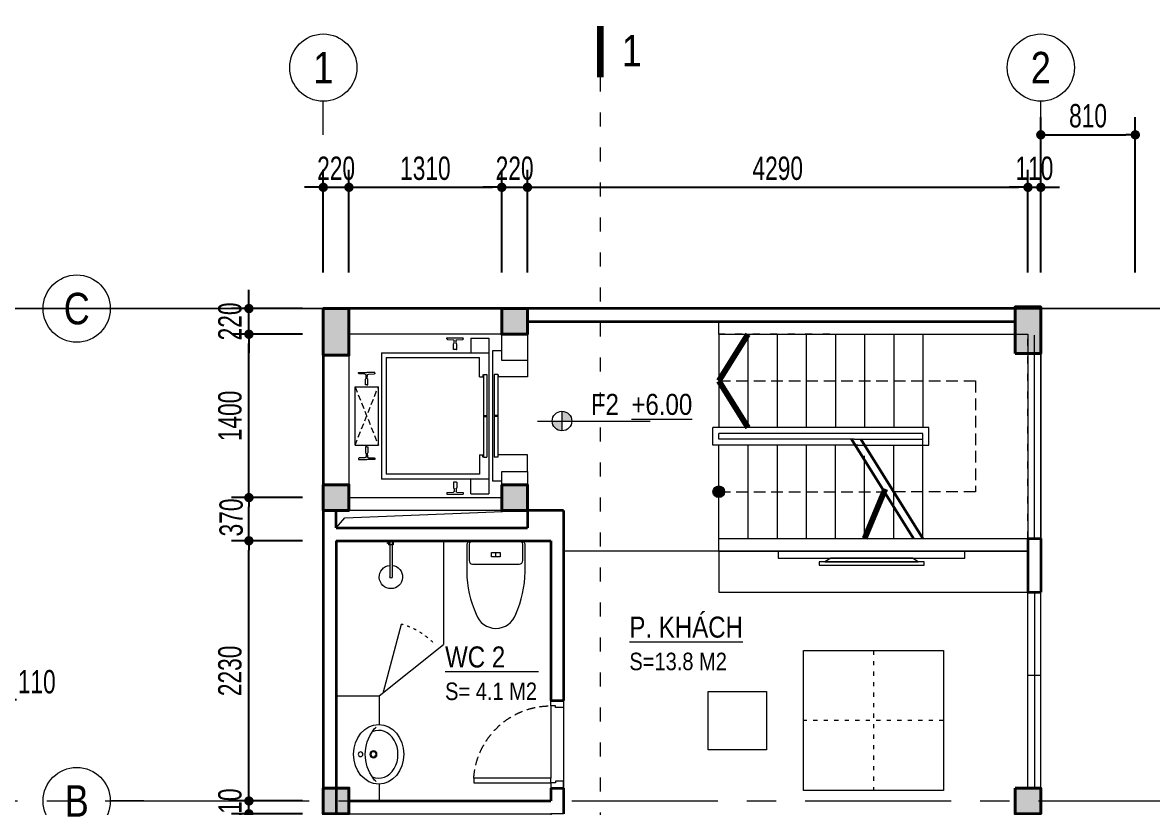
# Model space of a CAD drawing. Header units: millimetres. Extents: x 942520 to 1056220, y -189448 to -147448.
# Drawn here: x 956529 to 966212, y -173461 to -166735 of the extents above; entities that cross this region are included whole.
import ezdxf
from ezdxf.enums import TextEntityAlignment as Align

# ---------------------------------------------------------------- set-up
doc = ezdxf.new("R2010")
doc.units = ezdxf.units.MM
doc.header["$MEASUREMENT"] = 0
doc.header["$PDMODE"] = 2
doc.header["$PDSIZE"] = 1
for name, pattern in [('ACAD_ISO03W100', [30, 12, -18]), ('CENTER', [2, 1.25, -0.25, 0.25, -0.25]), ('DASHED', [0.75, 0.5, -0.25])]:
    doc.linetypes.add(name, pattern=pattern)
doc.layers.get('DEFPOINTS').update_dxf_attribs({"color": 1})
for name, color, linetype, lineweight in [('DWGshare.com_1', 7, 'Continuous', 35), ('DWGshare.com_10', 126, 'Continuous', 13), ('DWGshare.com_11', 142, 'Continuous', 15), ('DWGshare.com_12', 139, 'CENTER', 9), ('DWGshare.com_2', 1, 'Continuous', 40), ('DWGshare.com_3', 125, 'Continuous', 18), ('DWGshare.com_4', 159, 'Continuous', 9), ('DWGshare.com_6', 122, 'Continuous', 18), ('DWGshare.com_7', 139, 'Continuous', 9), ('DWGshare.com_8', 250, 'Continuous', 5)]:
    doc.layers.add(name, color=color, linetype=linetype, lineweight=lineweight)
doc.layers.add('DWGshare.com_18', color=40, linetype='Continuous', lineweight=9, plot=False)
doc.styles.add('DWGshare.com_1', font='VHARIALN.TTF')
doc.styles.add('DWGshare.com_3', font='VHARIALN.TTF', dxfattribs={"width": 0.85})
doc.dimstyles.new('DWGshare.com_1', dxfattribs={"dimscale": 100, "dimtxt": 1.8, "dimasz": 0.8, "dimexe": 1.5, "dimexo": 0, "dimgap": 0.6, "dimtad": 1, "dimdec": 0, "dimlfac": 2, "dimzin": 0, "dimdsep": 46, "dimtxsty": 'DWGshare.com_3', "dimblk": 'DWGshare.com_38', "dimcen": 0, "dimclrd": 256, "dimclre": 256, "dimclrt": 124, "dimazin": 2, "dimtfac": 0.75, "dimtdec": 0, "dimtix": 1, "dimtmove": 2, "dimatfit": 2, "dimfxl": 1, "dimtolj": 1, "dimtzin": 0, "dimarcsym": 0})

# ---------------------------------------------------------------- blocks, each defined once
blk = doc.blocks.new('DWGshare.com_61')
for p, q in [((154, 1420), (295, 1420)), ((295, 1420), (295, 1170)), ((963, 1420), (963, 1170)), ((1104, 1420), (963, 1420)), ((70, 1200), (70, 1120)), ((275, 1170), (295, 1170)), ((983, 1165), (275, 1165)), ((275, 1165), (275, 1135)), ((625, 1165), (625, 1135)), ((633, 1165), (633, 1135)), ((983, 1170), (963, 1170)), ((983, 1165), (983, 1135)), ((1188, 1200), (1188, 1120)), ((1296, 1090), (-38, 1090)), ((-38, 934), (-38, 1090)), ((1188, 1120), (70, 1120)), ((88, 1090), (88, 169)), ((983, 1135), (275, 1135)), ((983, 1072.5), (275, 1072.5)), ((275, 1042.5), (275, 1072.5)), ((625, 1042.5), (625, 1072.5)), ((633, 1042.5), (633, 1072.5)), ((983, 1042.5), (983, 1072.5)), ((1170, 169), (1170, 1090)), ((1296, 934), (1296, 1090)), ((295, 1010), (129, 1010)), ((129, 1010), (129, 210)), ((983, 1042.5), (275, 1042.5)), ((275, 1037.5), (295, 1037.5)), ((295, 1010), (295, 1037.5)), ((963, 1010), (963, 1037.5)), ((983, 1037.5), (963, 1037.5)), ((963, 1010), (1129, 1010)), ((1129, 210), (1129, 1010)), ((-38, 934), (88, 934)), ((1296, 934), (1170, 934)), ((-41, 730), (-41, 870)), ((-31.3, 870), (-41, 870)), ((-23.7, 813.5), (-26.3, 865.2)), ((-26.3, 734.8), (-23.7, 786.5)), ((5.2, 808.7), (-18.7, 808.7)), ((5.2, 791.2), (-18.7, 791.2)), ((60, 814.3), (10.2, 814.3)), ((10.2, 813.7), (10.2, 814.3)), ((10.2, 786.2), (10.2, 785.7)), ((60, 785.7), (10.2, 785.7)), ((61, 813.3), (60, 814.3)), ((60, 785.7), (61, 786.7)), ((61, 813.3), (61, 786.7)), ((1197, 813.3), (1198, 814.3)), ((1197, 813.3), (1197, 786.7)), ((1198, 785.7), (1197, 786.7)), ((1198, 814.3), (1247.8, 814.3)), ((1198, 785.7), (1247.8, 785.7)), ((1247.8, 813.7), (1247.8, 814.3)), ((1247.8, 786.2), (1247.8, 785.7)), ((1252.8, 808.7), (1276.7, 808.7)), ((1252.8, 791.2), (1276.7, 791.2)), ((1281.7, 813.5), (1284.3, 865.2)), ((1284.3, 734.8), (1281.7, 786.5)), ((1289.3, 870), (1299, 870)), ((1299, 730), (1299, 870)), ((-31.3, 730), (-41, 730)), ((1289.3, 730), (1299, 730)), ((1129, 210), (129, 210)), ((1170, 169), (88, 169)), ((263.7, 112.1, 0), (255.5, 112.1, 0)), ((263.7, 112.1, 0), (255.5, 112.1, 0)), ((255.5, 112.1, 0), (255.5, 42.2, 0)), ((255.5, 112.1, 0), (255.5, 42.2, 0)), ((271.3, 57.2, 0), (268.5, 107.6, 0)), ((271.3, 57.2, 0), (268.5, 107.6, 0)), ((378.5, 142.2, 0), (879.5, 142.2, 0)), ((378.5, -57.8, 0), (378.5, 142.2, 0)), ((378.5, -37.8, 0), (378.5, 122.2, 0)), ((879.5, -57.8, 0), (879.5, 142.2, 0)), ((879.5, -37.8, 0), (879.5, 122.2, 0)), ((986.7, 57.2, 0), (989.5, 107.6, 0)), ((994.3, 112.1, 0), (1002.5, 112.1, 0)), ((1002.5, 112.1, 0), (1002.5, 42.2, 0)), ((255.5, -27.6, 0), (255.5, 42.2, 0)), ((255.5, -27.6, 0), (255.5, 42.2, 0)), ((271.3, 27.3, 0), (268.5, -23.1, 0)), ((271.3, 27.3, 0), (268.5, -23.1, 0)), ((306.9, 47.2, 0), (280.5, 48.3, 0)), ((306.9, 47.2, 0), (280.5, 48.3, 0)), ((306.9, 37.2, 0), (280.5, 36.2, 0)), ((306.9, 37.2, 0), (280.5, 36.2, 0)), ((363.5, 51.7, 0), (313.2, 51.7, 0)), ((363.5, 51.7, 0), (313.2, 51.7, 0)), ((363.5, 32.7, 0), (313.2, 32.7, 0)), ((363.5, 32.7, 0), (313.2, 32.7, 0)), ((363.5, 42.2, 0), (363.5, 51.7, 0)), ((363.5, 42.2, 0), (363.5, 51.7, 0)), ((363.5, 42.2, 0), (363.5, 32.7, 0)), ((363.5, 42.2, 0), (363.5, 32.7, 0)), ((894.5, 42.2, 0), (894.5, 51.7, 0)), ((894.5, 51.7, 0), (944.8, 51.7, 0)), ((894.5, 42.2, 0), (894.5, 32.7, 0)), ((894.5, 32.7, 0), (944.8, 32.7, 0)), ((951.1, 47.2, 0), (977.5, 48.3, 0)), ((951.1, 37.2, 0), (977.5, 36.2, 0)), ((986.7, 27.3, 0), (989.5, -23.1, 0)), ((1002.5, -27.6, 0), (1002.5, 42.2, 0)), ((263.7, -27.6, 0), (255.5, -27.6, 0)), ((263.7, -27.6, 0), (255.5, -27.6, 0)), ((378.5, -57.8, 0), (879.5, -57.8, 0)), ((994.3, -27.6, 0), (1002.5, -27.6, 0))]:
    blk.add_line(p, q)
at = {"linetype": 'DASHED', "ltscale": 100}
for p, q in [((879.5, -57.8, 0), (378.5, 142.2, 0)), ((378.5, -57.8, 0), (879.5, 142.2, 0))]:
    blk.add_line(p, q, dxfattribs=at)
for centre, radius, start, end in [((-31.3, 865), 5, 2.80408, 90), ((-18.7, 813.7), 5, 182.80408, 270), ((-18.7, 786.2), 5, 90, 177.19592), ((5.2, 813.7), 5, 270, 0), ((5.2, 786.2), 5, 0, 90), ((1252.8, 813.7), 5, 180, 270), ((1252.8, 786.2), 5, 90, 180), ((1276.7, 813.7), 5, 270, 357.19592), ((1276.7, 786.2), 5, 2.80408, 90), ((1289.3, 865), 5, 90, 177.19592), ((-31.3, 735), 5, 270, 357.19592), ((1289.3, 735), 5, 182.80408, 270), ((263.7, 107.3, 0), 4.8, 3.27177, 90), ((263.7, 107.3, 0), 4.8, 3.27177, 90), ((994.3, 107.3, 0), 4.8, 90, 176.72823), ((280.8, 57.7, 0), 9.5, 183.27177, 267.8011), ((280.8, 57.7, 0), 9.5, 183.27177, 267.8011), ((280.8, 26.7, 0), 9.5, 92.1989, 176.72823), ((280.8, 26.7, 0), 9.5, 92.1989, 176.72823), ((307.1, 53.6, 0), 6.4, 267.8011, 342.72572), ((307.1, 53.6, 0), 6.4, 267.8011, 342.72572), ((307.1, 30.8, 0), 6.4, 17.27428, 92.1989), ((307.1, 30.8, 0), 6.4, 17.27428, 92.1989), ((950.9, 53.6, 0), 6.4, 197.27428, 272.1989), ((950.9, 30.8, 0), 6.4, 87.8011, 162.72572), ((977.2, 57.7, 0), 9.5, 272.1989, 356.72823), ((977.2, 26.7, 0), 9.5, 3.27177, 87.8011), ((263.7, -22.8, 0), 4.8, 270, 356.72823), ((263.7, -22.8, 0), 4.8, 270, 356.72823), ((994.3, -22.8, 0), 4.8, 183.27177, 270)]:
    blk.add_arc(centre, radius, start, end)
blk = doc.blocks.new('DWGshare.com_64')
at = {"layer": 'DWGshare.com_1', "linetype": 'Continuous', "lineweight": 0}
blk.add_lwpolyline([(1395, 0), (1730, 0), (1730, 1750), (0, 1750), (0, 0), (445, 0), (445, 220), (220, 220), (220, 1530), (1620, 1530), (1620, 220), (1395, 220), (1395, 0)], dxfattribs=at)
at = {"layer": 'DWGshare.com_8', "rotation": 180}
blk.add_blockref('DWGshare.com_61', (1549, 1420), dxfattribs=at)
blk = doc.blocks.new('DWGshare.com_22')
at = {"ltscale": 2}
for p, q in [((-705, 110), (-85, 110)), ((-690, 0), (-60, 0))]:
    blk.add_line(p, q, dxfattribs=at)
for points in [[(-45, 770), (-45, 110), (-85, 110), (-85, 770)], [(-750, 110), (-750, 0), (-690, 0), (-690, 70), (-705, 70), (-705, 110)], [(0, 110), (0, 0), (-60, 0), (-60, 70), (-45, 70), (-45, 110)]]:
    blk.add_lwpolyline(points, close=True, dxfattribs=at)
at = {"linetype": 'DASHED', "ltscale": 150}
blk.add_arc((-42.7, 109), 662.3, 93.66252, 179.9173, dxfattribs=at)
blk = doc.blocks.new('DWGshare.com_21')
blk.add_line((138.5, -15), (99.2, -15))
for points in [[(37.4, 235.2), (37.4, 235.2, 0.414214), (0, 197.8), (0, -227.8, 0.414214), (37.4, -265.2), (266.2, -265.2, 0.10183), (628.4, -185.1, 0.71705), (628.4, 155.1, 0.10183), (266.2, 235.2), (37.4, 235.2)], [(0, -215, 0.414214), (30, -245), (169.7, -245, 0.414214), (199.7, -215), (199.7, 185, 0.414214), (169.7, 215), (30, 215, 0.414214), (0, 185)]]:
    blk.add_lwpolyline(points, format="xyb")
blk.add_lwpolyline([(138.5, -52), (99.2, -52), (99.2, 22), (138.5, 22)], close=True)
blk = doc.blocks.new('DWGshare.com_31')
for centre, radius in [((-110, 0), 20), ((0, 0), 30), ((0, 0), 22.5)]:
    blk.add_circle(centre, radius)
for centre, radius, start, end in [((270.6, 0), 340.6, 142.98988, 217.01012), ((84.9, 151.7), 101.4, 126.54237, 148.30788), ((84.9, -151.7), 101.4, 211.69212, 233.45763)]:
    blk.add_arc(centre, radius, start, end)
at = {"extrusion": (0, 0, -1)}
blk.add_ellipse((45, 0), major_axis=(0, -255), ratio=0.843137, dxfattribs=at)
blk.add_ellipse((45, 0), major_axis=(0, -205), ratio=0.804878, start_param=2.803213, end_param=6.621564, dxfattribs=at)
blk = doc.blocks.new('DWGshare.com_27')
at = {"lineweight": 0}
for p, q in [((-20, 305), (-20, 275)), ((-20, 305), (20, 305)), ((-18, 305), (-18, 275)), ((-15, 310), (-15, 305)), ((-15, 310), (15, 310)), ((-15, 305), (-15, 275)), ((-10, 310), (-10, 0)), ((-10, 305), (-10, 287.5)), ((10, 310), (10, 0)), ((10, 305), (10, 287.5)), ((15, 310), (15, 305)), ((15, 305), (15, 275)), ((18, 305), (18, 275)), ((20, 305), (20, 275)), ((-20, 275), (20, 275))]:
    blk.add_line(p, q, dxfattribs=at)
at = {"lineweight": 0, "flags": 128}
blk.add_lwpolyline([(20, 287.5), (30, 287.5), (30, 292.5), (20, 292.5)], dxfattribs=at)
at = {"lineweight": 0}
for radius, start, end in [(100, 95.73917, 84.26083), (10, 180, 360)]:
    blk.add_arc((0, 0), radius, start, end, dxfattribs=at)
blk = doc.blocks.new('DWGshare.com_11')
blk.add_line((0, 0), (519.6, 300))
at = {"linetype": 'ACAD_ISO03W100', "ltscale": 2}
blk.add_arc((0, 0), 600, 0, 30, dxfattribs=at)
blk = doc.blocks.new('DWGshare.com_38')
at = {"color": 0, "linetype": 'ByBlock', "lineweight": -2}
blk.add_line((-0.5, 0), (-1, 0), dxfattribs=at)
at = {"color": 0, "linetype": 'ByBlock', "const_width": 0.5}
blk.add_lwpolyline([(-0.25, 0, 1), (0.25, 0, 1)], format="xyb", close=True, dxfattribs=at)
blk = doc.blocks.new('*D40')
at = {"layer": 'DEFPOINTS', "color": 0, "linetype": 'Continuous', "transparency": 16777216}
for p in [(959325.8, -168147.2), (959105.8, -168877.4), (959325.8, -168877.4)]:
    blk.add_point(p, dxfattribs=at)
at = {"layer": 'DWGshare.com_10', "linetype": 'Continuous', "lineweight": -2, "transparency": 16777216}
for p, q in [((959105.8, -168877.4), (959105.8, -167997.2)), ((959325.8, -168877.4), (959325.8, -167997.2)), ((959025.8, -168147.2), (958945.8, -168147.2)), ((959105.8, -168147.2), (959325.8, -168147.2)), ((959405.8, -168147.2), (959485.8, -168147.2))]:
    blk.add_line(p, q, dxfattribs=at)
at = {"layer": 'DWGshare.com_10', "linetype": 'Continuous', "lineweight": -2, "transparency": 16777216, "xscale": 80, "yscale": 80, "zscale": 80}
blk.add_blockref('DWGshare.com_38', (959105.8, -168147.2), dxfattribs=at)
at = {"layer": 'DWGshare.com_10', "linetype": 'Continuous', "lineweight": -2, "transparency": 16777216, "xscale": 80, "yscale": 80, "zscale": 80, "rotation": 180}
blk.add_blockref('DWGshare.com_38', (959325.8, -168147.2), dxfattribs=at)
at = {"layer": 'DWGshare.com_10', "color": 124, "linetype": 'Continuous', "transparency": 16777216, "insert": (959215.8, -167985), "char_height": 200, "attachment_point": 5, "style": 'DWGshare.com_3'}
blk.add_mtext('\\A1;220', dxfattribs=at)
blk = doc.blocks.new('DWGshare.com_108')
at = {"color": 0, "linetype": 'ByBlock', "lineweight": -2}
for p, q in [((-1, 0.17), (0, 0)), ((-1, 0.17), (-1, -0.17)), ((0, 0), (-1, -0.17))]:
    blk.add_line(p, q, dxfattribs=at)
blk = doc.blocks.new('*D41')
at = {"layer": 'DEFPOINTS', "color": 0, "linetype": 'Continuous', "transparency": 16777216}
for p in [(960635.8, -168147.2), (959325.8, -168877.4), (960635.8, -168877.4)]:
    blk.add_point(p, dxfattribs=at)
at = {"layer": 'DWGshare.com_10', "linetype": 'Continuous', "lineweight": -2, "transparency": 16777216}
for p, q in [((959325.8, -168877.4), (959325.8, -167997.2)), ((960635.8, -168877.4), (960635.8, -167997.2)), ((959405.8, -168147.2), (960555.8, -168147.2))]:
    blk.add_line(p, q, dxfattribs=at)
at = {"layer": 'DWGshare.com_10', "linetype": 'Continuous', "lineweight": -2, "transparency": 16777216, "xscale": 80, "yscale": 80, "zscale": 80, "rotation": 180}
blk.add_blockref('DWGshare.com_38', (959325.8, -168147.2), dxfattribs=at)
at = {"layer": 'DWGshare.com_10', "linetype": 'Continuous', "lineweight": -2, "transparency": 16777216, "xscale": 80, "yscale": 80, "zscale": 80}
blk.add_blockref('DWGshare.com_38', (960635.8, -168147.2), dxfattribs=at)
at = {"layer": 'DWGshare.com_10', "color": 124, "linetype": 'Continuous', "transparency": 16777216, "insert": (959980.8, -167985), "char_height": 200, "attachment_point": 5, "style": 'DWGshare.com_3'}
blk.add_mtext('\\A1;1310', dxfattribs=at)
blk = doc.blocks.new('*D42')
at = {"layer": 'DEFPOINTS', "color": 0, "linetype": 'Continuous', "transparency": 16777216}
for p in [(960855.8, -168147.2), (960635.8, -168877.4), (960855.8, -168877.4)]:
    blk.add_point(p, dxfattribs=at)
at = {"layer": 'DWGshare.com_10', "linetype": 'Continuous', "lineweight": -2, "transparency": 16777216}
for p, q in [((960635.8, -168877.4), (960635.8, -167997.2)), ((960855.8, -168877.4), (960855.8, -167997.2)), ((960555.8, -168147.2), (960475.8, -168147.2)), ((960635.8, -168147.2), (960855.8, -168147.2)), ((960935.8, -168147.2), (961015.8, -168147.2))]:
    blk.add_line(p, q, dxfattribs=at)
at = {"layer": 'DWGshare.com_10', "linetype": 'Continuous', "lineweight": -2, "transparency": 16777216, "xscale": 80, "yscale": 80, "zscale": 80}
blk.add_blockref('DWGshare.com_38', (960635.8, -168147.2), dxfattribs=at)
at = {"layer": 'DWGshare.com_10', "linetype": 'Continuous', "lineweight": -2, "transparency": 16777216, "xscale": 80, "yscale": 80, "zscale": 80, "rotation": 180}
blk.add_blockref('DWGshare.com_38', (960855.8, -168147.2), dxfattribs=at)
at = {"layer": 'DWGshare.com_10', "color": 124, "linetype": 'Continuous', "transparency": 16777216, "insert": (960745.8, -167985), "char_height": 200, "attachment_point": 5, "style": 'DWGshare.com_3'}
blk.add_mtext('\\A1;220', dxfattribs=at)
blk = doc.blocks.new('*D43')
at = {"layer": 'DEFPOINTS', "color": 0, "linetype": 'Continuous', "transparency": 16777216}
for p in [(965145.8, -168147.2), (960855.8, -168877.4), (965145.8, -168877.4)]:
    blk.add_point(p, dxfattribs=at)
at = {"layer": 'DWGshare.com_10', "linetype": 'Continuous', "lineweight": -2, "transparency": 16777216}
for p, q in [((960855.8, -168877.4), (960855.8, -167997.2)), ((965145.8, -168877.4), (965145.8, -167997.2)), ((960935.8, -168147.2), (965065.8, -168147.2))]:
    blk.add_line(p, q, dxfattribs=at)
at = {"layer": 'DWGshare.com_10', "linetype": 'Continuous', "lineweight": -2, "transparency": 16777216, "xscale": 80, "yscale": 80, "zscale": 80, "rotation": 180}
blk.add_blockref('DWGshare.com_38', (960855.8, -168147.2), dxfattribs=at)
at = {"layer": 'DWGshare.com_10', "linetype": 'Continuous', "lineweight": -2, "transparency": 16777216, "xscale": 80, "yscale": 80, "zscale": 80}
blk.add_blockref('DWGshare.com_38', (965145.8, -168147.2), dxfattribs=at)
at = {"layer": 'DWGshare.com_10', "color": 124, "linetype": 'Continuous', "transparency": 16777216, "insert": (963000.8, -167985), "char_height": 200, "attachment_point": 5, "style": 'DWGshare.com_3'}
blk.add_mtext('\\A1;4290', dxfattribs=at)
blk = doc.blocks.new('*D44')
at = {"layer": 'DEFPOINTS', "color": 0, "linetype": 'Continuous', "transparency": 16777216}
for p in [(965255.8, -168147.2), (965145.8, -168877.4), (965255.8, -168877.4)]:
    blk.add_point(p, dxfattribs=at)
at = {"layer": 'DWGshare.com_10', "linetype": 'Continuous', "lineweight": -2, "transparency": 16777216}
for p, q in [((965145.8, -168877.4), (965145.8, -167997.2)), ((965255.8, -168877.4), (965255.8, -167997.2)), ((965065.8, -168147.2), (964985.8, -168147.2)), ((965145.8, -168147.2), (965255.8, -168147.2)), ((965335.8, -168147.2), (965415.8, -168147.2))]:
    blk.add_line(p, q, dxfattribs=at)
at = {"layer": 'DWGshare.com_10', "linetype": 'Continuous', "lineweight": -2, "transparency": 16777216, "xscale": 80, "yscale": 80, "zscale": 80}
blk.add_blockref('DWGshare.com_38', (965145.8, -168147.2), dxfattribs=at)
at = {"layer": 'DWGshare.com_10', "linetype": 'Continuous', "lineweight": -2, "transparency": 16777216, "xscale": 80, "yscale": 80, "zscale": 80, "rotation": 180}
blk.add_blockref('DWGshare.com_38', (965255.8, -168147.2), dxfattribs=at)
at = {"layer": 'DWGshare.com_10', "color": 124, "linetype": 'Continuous', "transparency": 16777216, "insert": (965200.8, -167985), "char_height": 200, "attachment_point": 5, "style": 'DWGshare.com_3'}
blk.add_mtext('\\A1;110', dxfattribs=at)
blk = doc.blocks.new('*D47')
at = {"layer": 'DEFPOINTS', "color": 0, "linetype": 'Continuous', "transparency": 16777216}
for p in [(958468.5, -173406.4), (958928.2, -173406.4), (958928.2, -173516.4)]:
    blk.add_point(p, dxfattribs=at)
at = {"layer": 'DWGshare.com_10', "linetype": 'Continuous', "lineweight": -2, "transparency": 16777216}
for p, q in [((958468.5, -173326.4), (958468.5, -173246.4)), ((958928.2, -173406.4), (958318.5, -173406.4)), ((958468.5, -173516.4), (958468.5, -173406.4)), ((958928.2, -173516.4), (958318.5, -173516.4)), ((958468.5, -173596.4), (958468.5, -173676.4))]:
    blk.add_line(p, q, dxfattribs=at)
at = {"layer": 'DWGshare.com_10', "linetype": 'Continuous', "lineweight": -2, "transparency": 16777216, "xscale": 80, "yscale": 80, "zscale": 80}
for p, rotation in [((958468.5, -173406.4), 270), ((958468.5, -173516.4), 90)]:
    blk.add_blockref('DWGshare.com_38', p, dxfattribs=dict(at, rotation=rotation))
at = {"layer": 'DWGshare.com_10', "color": 124, "linetype": 'Continuous', "transparency": 16777216, "insert": (958306.4, -173461.4), "char_height": 200, "attachment_point": 5, "rotation": 90, "style": 'DWGshare.com_3'}
blk.add_mtext('\\A1;110', dxfattribs=at)
blk = doc.blocks.new('*D48')
at = {"layer": 'DEFPOINTS', "color": 0, "linetype": 'Continuous', "transparency": 16777216}
for p in [(958468.5, -171176.4), (958928.2, -171176.4), (958928.2, -173406.4)]:
    blk.add_point(p, dxfattribs=at)
at = {"layer": 'DWGshare.com_10', "linetype": 'Continuous', "lineweight": -2, "transparency": 16777216}
for p, q in [((958928.2, -171176.4), (958318.5, -171176.4)), ((958468.5, -173326.4), (958468.5, -171256.4)), ((958928.2, -173406.4), (958318.5, -173406.4))]:
    blk.add_line(p, q, dxfattribs=at)
at = {"layer": 'DWGshare.com_10', "linetype": 'Continuous', "lineweight": -2, "transparency": 16777216, "xscale": 80, "yscale": 80, "zscale": 80}
for p, rotation in [((958468.5, -171176.4), 90), ((958468.5, -173406.4), 270)]:
    blk.add_blockref('DWGshare.com_38', p, dxfattribs=dict(at, rotation=rotation))
at = {"layer": 'DWGshare.com_10', "color": 124, "linetype": 'Continuous', "transparency": 16777216, "insert": (958306.3, -172291.4), "char_height": 200, "attachment_point": 5, "rotation": 90, "style": 'DWGshare.com_3'}
blk.add_mtext('\\A1;2230', dxfattribs=at)
blk = doc.blocks.new('*D49')
at = {"layer": 'DEFPOINTS', "color": 0, "linetype": 'Continuous', "transparency": 16777216}
for p in [(958468.5, -170806.4), (958928.2, -170806.4), (958928.2, -171176.4)]:
    blk.add_point(p, dxfattribs=at)
at = {"layer": 'DWGshare.com_10', "linetype": 'Continuous', "lineweight": -2, "transparency": 16777216}
for p, q in [((958928.2, -170806.4), (958318.5, -170806.4)), ((958468.5, -171096.4), (958468.5, -170886.4)), ((958928.2, -171176.4), (958318.5, -171176.4))]:
    blk.add_line(p, q, dxfattribs=at)
at = {"layer": 'DWGshare.com_10', "linetype": 'Continuous', "lineweight": -2, "transparency": 16777216, "xscale": 80, "yscale": 80, "zscale": 80}
for p, rotation in [((958468.5, -170806.4), 90), ((958468.5, -171176.4), 270)]:
    blk.add_blockref('DWGshare.com_38', p, dxfattribs=dict(at, rotation=rotation))
at = {"layer": 'DWGshare.com_10', "color": 124, "linetype": 'Continuous', "transparency": 16777216, "insert": (958317, -170976.6), "char_height": 200, "attachment_point": 5, "rotation": 90, "style": 'DWGshare.com_3'}
blk.add_mtext('\\A1;370', dxfattribs=at)
blk = doc.blocks.new('*D50')
at = {"layer": 'DEFPOINTS', "color": 0, "linetype": 'Continuous', "transparency": 16777216}
for p in [(958468.5, -169406.4), (958928.2, -169406.4), (958928.2, -170806.4)]:
    blk.add_point(p, dxfattribs=at)
at = {"layer": 'DWGshare.com_10', "linetype": 'Continuous', "lineweight": -2, "transparency": 16777216}
for p, q in [((958928.2, -169406.4), (958318.5, -169406.4)), ((958468.5, -170726.4), (958468.5, -169486.4)), ((958928.2, -170806.4), (958318.5, -170806.4))]:
    blk.add_line(p, q, dxfattribs=at)
at = {"layer": 'DWGshare.com_10', "linetype": 'Continuous', "lineweight": -2, "transparency": 16777216, "xscale": 80, "yscale": 80, "zscale": 80}
for p, rotation in [((958468.5, -169406.4), 90), ((958468.5, -170806.4), 270)]:
    blk.add_blockref('DWGshare.com_38', p, dxfattribs=dict(at, rotation=rotation))
at = {"layer": 'DWGshare.com_10', "color": 124, "linetype": 'Continuous', "transparency": 16777216, "insert": (958306.4, -170106.4), "char_height": 200, "attachment_point": 5, "rotation": 90, "style": 'DWGshare.com_3'}
blk.add_mtext('\\A1;1400', dxfattribs=at)
blk = doc.blocks.new('*D51')
at = {"layer": 'DEFPOINTS', "color": 0, "linetype": 'Continuous', "transparency": 16777216}
for p in [(958468.5, -169186.4), (958928.2, -169186.4), (958928.2, -169406.4)]:
    blk.add_point(p, dxfattribs=at)
at = {"layer": 'DWGshare.com_10', "linetype": 'Continuous', "lineweight": -2, "transparency": 16777216}
for p, q in [((958468.5, -169106.4), (958468.5, -169026.4)), ((958928.2, -169186.4), (958318.5, -169186.4)), ((958468.5, -169406.4), (958468.5, -169186.4)), ((958928.2, -169406.4), (958318.5, -169406.4)), ((958468.5, -169486.4), (958468.5, -169566.4))]:
    blk.add_line(p, q, dxfattribs=at)
at = {"layer": 'DWGshare.com_10', "linetype": 'Continuous', "lineweight": -2, "transparency": 16777216, "xscale": 80, "yscale": 80, "zscale": 80}
for p, rotation in [((958468.5, -169186.4), 270), ((958468.5, -169406.4), 90)]:
    blk.add_blockref('DWGshare.com_38', p, dxfattribs=dict(at, rotation=rotation))
at = {"layer": 'DWGshare.com_10', "color": 124, "linetype": 'Continuous', "transparency": 16777216, "insert": (958306.4, -169296.4), "char_height": 200, "attachment_point": 5, "rotation": 90, "style": 'DWGshare.com_3'}
blk.add_mtext('\\A1;220', dxfattribs=at)
blk = doc.blocks.new('*D59')
at = {"layer": 'DEFPOINTS', "color": 0, "linetype": 'Continuous', "transparency": 16777216}
for p in [(966065.8, -167697.2), (965255.8, -168877.4), (966065.8, -168877.4)]:
    blk.add_point(p, dxfattribs=at)
at = {"layer": 'DWGshare.com_10', "linetype": 'Continuous', "lineweight": -2, "transparency": 16777216}
for p, q in [((965255.8, -168877.4), (965255.8, -167547.2)), ((966065.8, -168877.4), (966065.8, -167547.2)), ((965335.8, -167697.2), (965985.8, -167697.2))]:
    blk.add_line(p, q, dxfattribs=at)
at = {"layer": 'DWGshare.com_10', "linetype": 'Continuous', "lineweight": -2, "transparency": 16777216, "xscale": 80, "yscale": 80, "zscale": 80, "rotation": 180}
blk.add_blockref('DWGshare.com_38', (965255.8, -167697.2), dxfattribs=at)
at = {"layer": 'DWGshare.com_10', "linetype": 'Continuous', "lineweight": -2, "transparency": 16777216, "xscale": 80, "yscale": 80, "zscale": 80}
blk.add_blockref('DWGshare.com_38', (966065.8, -167697.2), dxfattribs=at)
at = {"layer": 'DWGshare.com_10', "color": 124, "linetype": 'Continuous', "transparency": 16777216, "insert": (965660.8, -167535), "char_height": 200, "attachment_point": 5, "style": 'DWGshare.com_3'}
blk.add_mtext('\\A1;810', dxfattribs=at)
blk = doc.blocks.new('DWGshare.com_28')
blk.add_line((0, -288), (0, 0))
blk.add_circle((0, 288), 288)
at = {"style": 'DWGshare.com_1'}
blk.add_attdef('1', text='', height=270, dxfattribs=at).set_placement((0, 288), align=Align.MIDDLE_CENTER)
blk = doc.blocks.new('DWGshare.com_98')
at = {"layer": 'DWGshare.com_6'}
ref = blk.add_blockref('DWGshare.com_28', (0, 10817.3), dxfattribs=at)
ref.add_attrib('1', '1', dxfattribs={"layer": '0', "height": 270, "style": 'DWGshare.com_1'}).set_placement((0, 11105), align=Align.MIDDLE_CENTER)
ref = blk.add_blockref('DWGshare.com_28', (6150, 10817.3), dxfattribs=at)
ref.add_attrib('1', '2', dxfattribs={"layer": '0', "height": 270, "style": 'DWGshare.com_1'}).set_placement((6150, 11105), align=Align.MIDDLE_CENTER)
ref = blk.add_blockref('DWGshare.com_28', (-1825.3, 9040), dxfattribs=dict(at, rotation=90))
ref.add_attrib('1', 'c', dxfattribs={"layer": '0', "height": 270, "style": 'DWGshare.com_1'}).set_placement((-2113, 9040), align=Align.MIDDLE_CENTER)
ref = blk.add_blockref('DWGshare.com_28', (-1825.3, 4820), dxfattribs=dict(at, rotation=90))
ref.add_attrib('1', 'b', dxfattribs={"layer": '0', "height": 270, "style": 'DWGshare.com_1'}).set_placement((-2113, 4820), align=Align.MIDDLE_CENTER)
blk = doc.blocks.new('*D80')
at = {"layer": 'DEFPOINTS', "color": 0, "linetype": 'Continuous', "transparency": 16777216}
for p in [(956316.1, -172537.2), (956206.1, -172624.2), (956316.1, -172624.6)]:
    blk.add_point(p, dxfattribs=at)
at = {"layer": 'DWGshare.com_10', "linetype": 'Continuous', "lineweight": -2, "transparency": 16777216}
for p, q in [((956206.1, -172624.2), (956206.1, -172387.2)), ((956316.1, -172624.6), (956316.1, -172387.2)), ((956126.1, -172537.2), (956046.1, -172537.2)), ((956206.1, -172537.2), (956316.1, -172537.2)), ((956396.1, -172537.2), (956476.1, -172537.2))]:
    blk.add_line(p, q, dxfattribs=at)
at = {"layer": 'DWGshare.com_10', "linetype": 'Continuous', "lineweight": -2, "transparency": 16777216, "xscale": 80, "yscale": 80, "zscale": 80}
blk.add_blockref('DWGshare.com_38', (956206.1, -172537.2), dxfattribs=at)
at = {"layer": 'DWGshare.com_10', "linetype": 'Continuous', "lineweight": -2, "transparency": 16777216, "xscale": 80, "yscale": 80, "zscale": 80, "rotation": 180}
blk.add_blockref('DWGshare.com_38', (956316.1, -172537.2), dxfattribs=at)
at = {"layer": 'DWGshare.com_10', "color": 124, "linetype": 'Continuous', "transparency": 16777216, "insert": (956650, -172385.3), "char_height": 200, "attachment_point": 5, "style": 'DWGshare.com_3'}
blk.add_mtext('\\A1;110', dxfattribs=at)
blk = doc.blocks.new('DWGshare.com_24')
h = blk.add_hatch(color=256)
h.paths.add_polyline_path([(-754.6, 84), (-754.6, 0), (-670.6, 0, 0.414214)])
h.paths.add_polyline_path([(-754.6, 0), (-838.5, 0, 0.414214), (-754.6, -84)])
for p, q in [((-963.6, 0), (0, 0)), ((-754.6, 84), (-754.6, -84))]:
    blk.add_line(p, q)
blk.add_circle((-754.6, 0), 84)
at = {"style": 'DWGshare.com_1', "flags": 12}
for tag, p in [('F2', (-507.1, 52.9)), ('%%U+3.60', (0, 52.9))]:
    blk.add_attdef(tag, p, '', height=180, dxfattribs=at)
blk = doc.blocks.new('DWGshare.com_2')
at = {"style": 'DWGshare.com_1'}
for tag, p in [('ROOM', (0, 282.6)), ('%%UROOM', (0, 0))]:
    blk.add_attdef(tag, p, '', height=180, dxfattribs=at)
at = {"color": 126, "style": 'DWGshare.com_1'}
for tag, p in [('S=101M2', (0, -279.2)), ('9.E.2', (0, -492.5))]:
    blk.add_attdef(tag, p, '', height=150, dxfattribs=at)
blk = doc.blocks.new('DWGshare.com_39')
at = {"layer": 'DWGshare.com_2'}
h = blk.add_hatch(color=256, dxfattribs=at)
h.dxf.hatch_style = 1
h.paths.add_polyline_path([(749368.5, 239623.3), (749588.5, 239623.3), (749588.5, 239843.3), (749368.5, 239843.3)])
blk.add_lwpolyline([(749368.5, 239623.3), (749588.5, 239623.3), (749588.5, 239843.3), (749368.5, 239843.3)], close=True, dxfattribs=at)
blk = doc.blocks.new('DWGshare.com_44')
at = {"layer": 'DWGshare.com_2'}
blk.add_hatch(color=256, dxfattribs=at).paths.add_polyline_path([(-180, 0), (220, 0), (220, 220), (-180, 220)])
blk.add_lwpolyline([(-180, 0), (220, 0), (220, 220), (-180, 220)], close=True, dxfattribs=at)
blk = doc.blocks.new('DWGshare.com_101')
at = {"layer": 'DWGshare.com_3'}
blk.add_line((1717.1, -239), (1607.1, -239), dxfattribs=at)
at = {"layer": 'DWGshare.com_2', "xscale": -1}
for name, p, rotation in [('DWGshare.com_44', (-32.9, -239), 270), ('DWGshare.com_39', (-747871.4, 239604.3), 180), ('DWGshare.com_44', (5897.1, -225.3), 270), ('DWGshare.com_39', (-749401.4, 238094.3), 180), ('DWGshare.com_39', (-747871.4, 238094.3), 180), ('DWGshare.com_39', (-749401.4, 235494.3), 180), ('DWGshare.com_39', (-743471.4, 235494.3), 180), ('DWGshare.com_44', (187.1, -8839), 90), ('DWGshare.com_44', (6117.1, -8839), 90)]:
    blk.add_blockref(name, p, dxfattribs=dict(at, rotation=rotation))
blk = doc.blocks.new('DWGshare.com_107')
blk.add_lwpolyline([(0, 440.6, 57.6, 57.6, 0), (0, 0, 0, 0, 0), (348.7, 0, 0, 0, 0)], format="xyseb")
at = {"style": 'DWGshare.com_1'}
blk.add_attdef('2', text='', height=270, dxfattribs=at).set_placement((253.2, 94.4), align=Align.CENTER)
blk = doc.blocks.new('DWGshare.com_113')
at = {"layer": 'DWGshare.com_6', "linetype": 'ACAD_ISO03W100', "ltscale": 10}
blk.add_line((950519.2, -229623.2), (950519.2, -245530.1), dxfattribs=at)
at = {"layer": 'DWGshare.com_6'}
ref = blk.add_blockref('DWGshare.com_107', (950519.2, -229623.2), dxfattribs=at)
ref.add_attrib('2', '1', dxfattribs={"layer": '0', "height": 270, "style": 'DWGshare.com_1'}).set_placement((950789.3, -229528.8), align=Align.CENTER)
blk = doc.blocks.new('DWGshare.com_3')
for points in [[(0, -800), (0, 800), (-60, 800), (-60, -800)], [(-90, -450), (-90, 450), (-120, 450), (-120, -450)], [(-90, -450), (-90, 450), (-120, 450), (-120, -450)], [(-60, -350), (-60, 350), (-90, 400), (-90, -400)]]:
    blk.add_lwpolyline(points, close=True)
blk = doc.blocks.new('DWGshare.com_6')
at = {"linetype": 'ACAD_ISO03W100', "ltscale": 3}
for p, q in [((0, 600), (0, -600)), ((-600, 0), (600, 0))]:
    blk.add_line(p, q, dxfattribs=at)
blk.add_lwpolyline([(-600, -600), (600, -600), (600, 600), (-600, 600)], close=True)
blk = doc.blocks.new('DWGshare.com_7')
blk.add_lwpolyline([(0, 0), (500, 0), (500, 500), (0, 500)], close=True)

msp = doc.modelspace()

# ---------------------------------------------------------------- hatches: boundary and pattern name
at = {"layer": 'DWGshare.com_4'}
h = msp.add_hatch(color=256, dxfattribs=at)
h.paths.add_polyline_path([(962545.8, -170756.4), (962445.8, -170756.4, 1)])
h.paths.add_polyline_path([(962495.8, -170706.4, 0.414214), (962445.8, -170756.4), (962495.8, -170756.4)])
h.paths.add_polyline_path([(962495.8, -170706.4), (962495.8, -170756.4), (962545.8, -170756.4, 0.414214)])

# ---------------------------------------------------------------- linework, layer by layer
at = {"layer": 'DWGshare.com_1', "linetype": 'Continuous'}
for p, q in [((965255.8, -169186.4), (959105.8, -169186.4)), ((959105.8, -169186.4), (959105.8, -178006.4)), ((960855.8, -169296.4), (965035.8, -169296.4)), ((959215.8, -171066.4), (959215.8, -170916.4)), ((961165.8, -170916.4), (960855.8, -170916.4)), ((960855.8, -170916.4), (960855.8, -171066.4)), ((961165.8, -170916.4), (961165.8, -172546.4)), ((959215.8, -171066.4), (960855.8, -171066.4)), ((959215.8, -171176.4), (959215.8, -178116.4)), ((959215.8, -171176.4), (961055.8, -171176.4)), ((961055.8, -171176.4), (961055.8, -172546.4)), ((965145.8, -171156.4), (965145.8, -171616.4)), ((965145.8, -171156.4), (965255.8, -171156.4)), ((965255.8, -171156.4), (965255.8, -171616.4)), ((965145.8, -171616.4), (965255.8, -171616.4)), ((961055.8, -172546.4), (961165.8, -172546.4)), ((961055.8, -173296.4), (961055.8, -173406.4)), ((961055.8, -173296.4), (961165.8, -173296.4)), ((961165.8, -173296.4), (961165.8, -173516.4)), ((959325.8, -173406.4), (961055.8, -173406.4))]:
    msp.add_line(p, q, dxfattribs=at)
for points in [[(963634.3, -170306.4), (964165.5, -171156.4)], [(963713.7, -170306.4), (964245, -171156.4)]]:
    msp.add_lwpolyline(points, dxfattribs=at)
at = {"layer": 'DWGshare.com_11'}
for p, q in [((965145.8, -169406.4), (965145.8, -171156.4)), ((965200.8, -171156.4), (965200.8, -169414.8)), ((965255.8, -169406.4), (965255.8, -171156.4)), ((960135.8, -171176.4), (960135.8, -172066.4)), ((965145.8, -173296.4), (965145.8, -171616.4)), ((965200.8, -171616.4), (965200.8, -173288)), ((965255.8, -173296.4), (965255.8, -171616.4)), ((959215.8, -172506.4), (959585.8, -172506.4))]:
    msp.add_line(p, q, dxfattribs=at)
at = {"layer": 'DWGshare.com_11', "linetype": 'Continuous'}
msp.add_line((959585.8, -172506.4), (960135.8, -172066.4), dxfattribs=at)
at = {"layer": 'DWGshare.com_11', "linetype": 'ByBlock', "ltscale": 5}
for p, q in [((965200.8, -172332.2), (965145.8, -172332.2)), ((965255.8, -172332.2), (965200.8, -172332.2))]:
    msp.add_line(p, q, dxfattribs=at)
at = {"layer": 'DWGshare.com_12', "ltscale": 1000}
for p, q in [((943236.3, -169186.4), (979694.8, -169186.4)), ((943236.3, -173406.4), (979694.8, -173406.4))]:
    msp.add_line(p, q, dxfattribs=at)
at = {"layer": 'DWGshare.com_18', "linetype": 'ByBlock', "ltscale": 5}
for points in [[(965255.8, -169186.4), (959105.8, -169186.4), (959105.8, -173516.4), (961055.8, -173516.4), (961055.8, -174716.4), (965255.8, -174716.4)], [(965145.8, -174716.4), (965145.8, -173516.4), (965035.8, -173516.4), (965035.8, -173296.4), (965145.8, -173296.4), (965145.8, -171266.4), (961165.8, -171266.4), (961165.8, -173516.4), (961055.8, -173516.4), (961055.8, -174716.4)]]:
    msp.add_lwpolyline(points, close=True, dxfattribs=at)
at = {"layer": 'DWGshare.com_2', "linetype": 'ACAD_ISO03W100', "ltscale": 20, "const_width": 15}
msp.add_lwpolyline([(943236.3, -169186.4), (979694.8, -169186.4)], dxfattribs=at)
at = {"layer": 'DWGshare.com_3', "linetype": 'Continuous'}
msp.add_line((962495.8, -169406.4), (962495.8, -169296.4), dxfattribs=at)
at = {"layer": 'DWGshare.com_3'}
for p, q in [((962495.8, -169406.4), (965145.8, -169406.4)), ((964295.8, -170206.4), (962445.8, -170206.4)), ((962445.8, -170356.4), (962445.8, -170206.4)), ((964295.8, -170356.4), (964295.8, -170206.4)), ((962495.8, -170356.4), (962445.8, -170356.4)), ((963688.7, -170356.4), (962495.8, -170356.4)), ((963688.7, -170356.4), (964295.8, -170356.4)), ((962495.8, -171156.4), (965145.8, -171156.4)), ((962495.8, -171266.4), (962495.8, -171156.4)), ((962495.8, -171266.4), (965145.8, -171266.4))]:
    msp.add_line(p, q, dxfattribs=at)
at = {"layer": 'DWGshare.com_3', "const_width": 50}
for points in [[(962745.8, -169406.4), (962495.8, -169806.4)], [(962745.8, -170206.4), (962495.8, -169806.4)], [(963923.1, -170731.4), (963745.8, -171156.4)]]:
    msp.add_lwpolyline(points, dxfattribs=at)
at = {"layer": 'DWGshare.com_3'}
msp.add_circle((962495.8, -170756.4), 50, dxfattribs=at)
at = {"layer": 'DWGshare.com_7'}
for p, q in [((962495.8, -169406.4), (962495.8, -170206.4)), ((962495.8, -169406.4), (962495.8, -170206.4)), ((962745.8, -169406.4), (962745.8, -170206.4)), ((962995.8, -169406.4), (962995.8, -170206.4)), ((963245.8, -169406.4), (963245.8, -170206.4)), ((963495.8, -169406.4), (963495.8, -170206.4)), ((963745.8, -169406.4), (963745.8, -170206.4)), ((963995.8, -169406.4), (963995.8, -170206.4)), ((964245.8, -169406.4), (964245.8, -170206.4)), ((964245.8, -170256.4), (962495.8, -170256.4)), ((962495.8, -170306.4), (962495.8, -170256.4)), ((963657.4, -170306.4), (962495.8, -170306.4)), ((963657.4, -170306.4), (964245.8, -170306.4)), ((964245.8, -170306.4), (964245.8, -170256.4)), ((964245.8, -171156.4), (964245.8, -170281.4)), ((962495.8, -171156.4), (962495.8, -170356.4)), ((962745.8, -170356.4), (962745.8, -171156.4)), ((962995.8, -170356.4), (962995.8, -171156.4)), ((963245.8, -170356.4), (963245.8, -171156.4)), ((963495.8, -171156.4), (963495.8, -170356.4)), ((963995.8, -170847.9), (963995.8, -170356.4)), ((963745.8, -171156.4), (963745.8, -170447.9)), ((963995.8, -171156.4), (963995.8, -170847.9))]:
    msp.add_line(p, q, dxfattribs=at)
at = {"layer": 'DWGshare.com_7', "linetype": 'DASHED', "ltscale": 200}
for points in [[(962495.8, -169806.4), (964695.8, -169806.4), (964695.8, -169806.4), (964695.8, -169806.4)], [(964695.8, -169806.4), (964695.8, -170756.4), (963985.6, -170756.4)], [(962495.8, -170756.4), (963927.8, -170756.4), (963927.8, -170756.4), (963927.8, -170756.4)]]:
    msp.add_lwpolyline(points, dxfattribs=at)
at = {"layer": 'DWGshare.com_7', "linetype": 'Continuous'}
msp.add_lwpolyline([(959215.8, -171066.4), (959289.5, -170979.9), (960855.8, -170916.4)], dxfattribs=at)
at = {"layer": 'DWGshare.com_8', "linetype": 'ACAD_ISO03W100', "ltscale": 5}
for p, q in [((963446.9, -169406.4), (962495.8, -169406.4)), ((965145.8, -171156.4), (965145.8, -169414.8))]:
    msp.add_line(p, q, dxfattribs=at)
at = {"layer": 'DWGshare.com_8'}
for p, q in [((959215.8, -172506.4), (959585.8, -172506.4)), ((959585.8, -172506.4), (959585.8, -172751.5)), ((959585.8, -173261.4), (959585.8, -173406.4))]:
    msp.add_line(p, q, dxfattribs=at)
msp.add_lwpolyline([(962495.8, -171616.4), (965145.8, -171616.4), (965145.8, -171266.4), (962495.8, -171266.4)], close=True, dxfattribs=at)

# ---------------------------------------------------------------- block references
at = {"layer": 'DWGshare.com_10', "linetype": 'Continuous'}
msp.add_blockref('DWGshare.com_98', (959105.8, -178226.4), dxfattribs=at)
at = {"layer": 'DWGshare.com_11', "rotation": 45.00000000000001}
msp.add_blockref('DWGshare.com_11', (959621.7, -172471.6), dxfattribs=at)
at = {"layer": 'DWGshare.com_11', "xscale": -1, "rotation": 90}
msp.add_blockref('DWGshare.com_22', (961165.8, -173296.4), dxfattribs=at)
at = {"layer": 'DWGshare.com_2', "linetype": 'Continuous'}
msp.add_blockref('DWGshare.com_101', (959138.7, -169167.4), dxfattribs=at)
at = {"layer": 'DWGshare.com_6'}
msp.add_blockref('DWGshare.com_113', (10960.8, 62418.4), dxfattribs=at)
ref = msp.add_blockref('DWGshare.com_24', (961906.3, -170150.2), dxfattribs=at)
ref.add_attrib('F2', 'f2', (961399.3, -170097.3), dxfattribs={"layer": '0', "height": 180, "style": 'DWGshare.com_1'})
ref.add_attrib('%%U+3.60', '%%u+6.00', (961746.6, -170097.3), dxfattribs={"layer": '0', "height": 180, "style": 'DWGshare.com_1'})
ref = msp.add_blockref('DWGshare.com_2', (961729.5, -172006.3), dxfattribs=at)
ref.add_attrib('%%UROOM', '%%up. kh¸ch', (961729.5, -172006.3), dxfattribs={"layer": '0', "height": 180, "style": 'DWGshare.com_1'})
ref.add_attrib('S=101M2', 'S=13.8 m2', (961729.5, -172285.5), dxfattribs={"layer": '0', "color": 126, "height": 150, "style": 'DWGshare.com_1'})
ref = msp.add_blockref('DWGshare.com_2', (960149.8, -172262), dxfattribs=at)
ref.add_attrib('%%UROOM', '%%uwc 2     ', (960149.8, -172262), dxfattribs={"layer": '0', "height": 180, "style": 'DWGshare.com_1'})
ref.add_attrib('S=101M2', 'S= 4.1 m2', (960149.8, -172541.2), dxfattribs={"layer": '0', "color": 126, "height": 150, "style": 'DWGshare.com_1'})
at = {"layer": 'DWGshare.com_8', "linetype": 'ACAD_ISO03W100', "ltscale": 3, "xscale": -1, "rotation": 90}
msp.add_blockref('DWGshare.com_64', (960855.8, -169186.4), dxfattribs=at)
at = {"layer": 'DWGshare.com_8', "linetype": 'Continuous', "xscale": -1}
msp.add_blockref('DWGshare.com_27', (959685.8, -171486.4), dxfattribs=at)
at = {"layer": 'DWGshare.com_8', "rotation": 270}
msp.add_blockref('DWGshare.com_21', (960600.8, -171176.4), dxfattribs=at)
at = {"layer": 'DWGshare.com_8', "extrusion": (0, 0, -1), "xscale": -1, "zscale": -1, "rotation": 270}
msp.add_blockref('DWGshare.com_3', (-963805, -171266.4), dxfattribs=at)
at = {"layer": 'DWGshare.com_8', "linetype": 'ACAD_ISO03W100', "ltscale": 3, "xscale": -1}
for name, p in [('DWGshare.com_6', (963820.8, -172717.6)), ('DWGshare.com_7', (962903.5, -172967.6))]:
    msp.add_blockref(name, p, dxfattribs=at)
at = {"layer": 'DWGshare.com_8', "xscale": -1, "rotation": 180}
msp.add_blockref('DWGshare.com_31', (959535.8, -173006.4), dxfattribs=at)

# ---------------------------------------------------------------- dimensions: what is measured, and where the dimension line sits
at = {"layer": 'DWGshare.com_10', "linetype": 'Continuous'}
for base, p1, p2, picture, middle in [((966065.8, -167697.2), (965255.8, -168877.4), (966065.8, -168877.4), '*D59', (965660.8, -167535)), ((959325.8, -168147.2), (959105.8, -168877.4), (959325.8, -168877.4), '*D40', (959215.8, -167985)), ((960635.8, -168147.2), (959325.8, -168877.4), (960635.8, -168877.4), '*D41', (959980.8, -167985)), ((960855.8, -168147.2), (960635.8, -168877.4), (960855.8, -168877.4), '*D42', (960745.8, -167985)), ((965145.8, -168147.2), (960855.8, -168877.4), (965145.8, -168877.4), '*D43', (963000.8, -167985)), ((965255.8, -168147.2), (965145.8, -168877.4), (965255.8, -168877.4), '*D44', (965200.8, -167985))]:
    dim = msp.add_linear_dim(base=base, p1=p1, p2=p2, dimstyle='DWGshare.com_1', override={"dimtxt": 2, "dimlfac": 1, "dimldrblk": 'DWGshare.com_108'}, dxfattribs=at)
    dim.commit()
    dim.dimension.update_dxf_attribs({"geometry": picture, "text_midpoint": middle})
for base, p1, p2, picture, middle in [((958468.5, -169186.4), (958928.2, -169406.4), (958928.2, -169186.4), '*D51', (958306.4, -169296.4)), ((958468.5, -169406.4), (958928.2, -170806.4), (958928.2, -169406.4), '*D50', (958306.4, -170106.4)), ((958468.5, -171176.4), (958928.2, -173406.4), (958928.2, -171176.4), '*D48', (958306.3, -172291.4)), ((958468.5, -173406.4), (958928.2, -173516.4), (958928.2, -173406.4), '*D47', (958306.4, -173461.4))]:
    dim = msp.add_linear_dim(base=base, p1=p1, p2=p2, angle=90, dimstyle='DWGshare.com_1', override={"dimtxt": 2, "dimlfac": 1, "dimldrblk": 'DWGshare.com_108'}, dxfattribs=at)
    dim.commit()
    dim.dimension.update_dxf_attribs({"geometry": picture, "text_midpoint": middle})
dim = msp.add_linear_dim(base=(958468.5, -170806.4), p1=(958928.2, -171176.4), p2=(958928.2, -170806.4), angle=90, dimstyle='DWGshare.com_1', override={"dimtxt": 2, "dimlfac": 1, "dimldrblk": 'DWGshare.com_108'}, dxfattribs=at)
dim.commit()
dim.dimension.update_dxf_attribs({"geometry": '*D49', "text_midpoint": (958317, -170976.6), "dimtype": 128})
dim = msp.add_linear_dim(base=(956316.1, -172537.2), p1=(956206.1, -172624.2), p2=(956316.1, -172624.6), dimstyle='DWGshare.com_1', override={"dimtxt": 2, "dimlfac": 1, "dimldrblk": 'DWGshare.com_108'}, dxfattribs=at)
dim.commit()
dim.dimension.update_dxf_attribs({"geometry": '*D80', "text_midpoint": (956650, -172385.3), "dimtype": 128})

doc.saveas('drawing.dxf')
